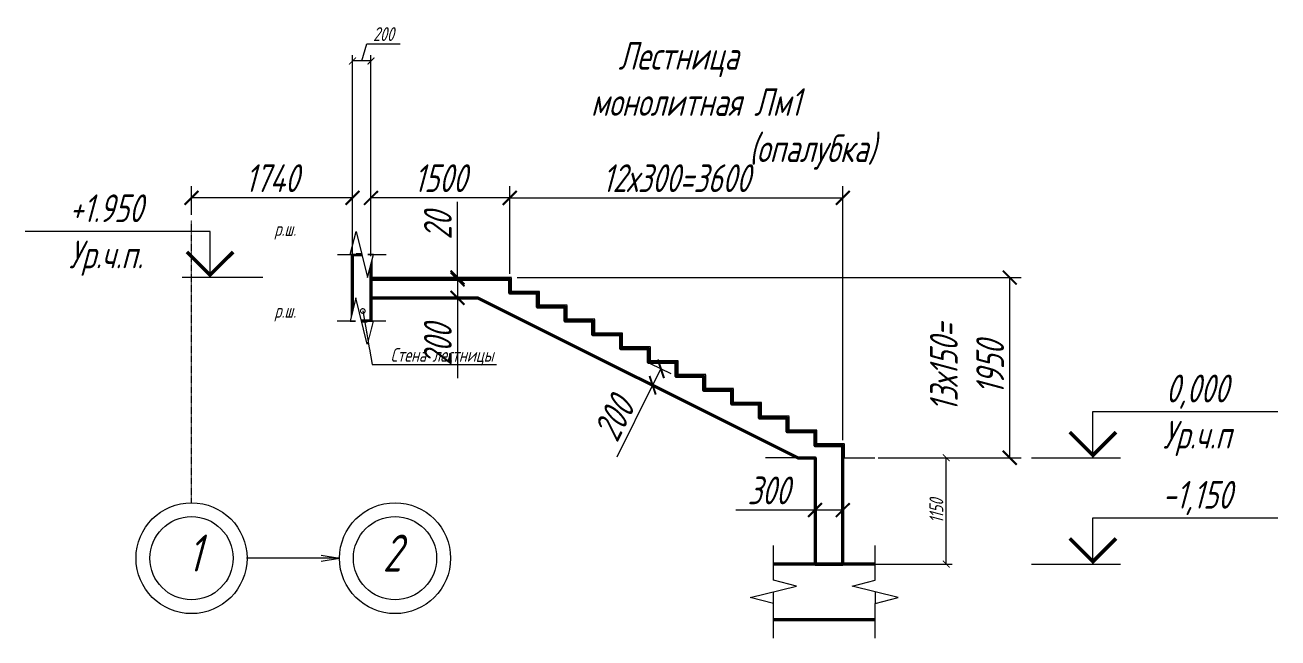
# Model space of a CAD drawing. Header units: millimetres. Extents: x 645 to 249636, y -127504 to 76561.
# Drawn here: x 138591 to 152134, y -46186 to -39555 of the extents above; entities that cross this region are included whole.
import ezdxf
from ezdxf import colors
from ezdxf.entities.mleader import LeaderData, LeaderLine
from ezdxf.enums import TextEntityAlignment as Align
from ezdxf.math import Vec2, Vec3

# ---------------------------------------------------------------- set-up
doc = ezdxf.new("R2010")
doc.units = ezdxf.units.MM
doc.linetypes.add('Штриховая', pattern=[6, 4, -2])
doc.linetypes.add('Штрихпунктирная', pattern=[11, 6, -2, 1, -2])
doc.layers.get('Defpoints').update_dxf_attribs({"color": 8})
for name, color, linetype, lineweight in [('монолит', 5, 'Continuous', 50), ('Обозначение', 94, 'Continuous', 25), ('Обозначения @ 100', 82, 'Continuous', 25), ('Основная', 7, 'Continuous', 60), ('размер', 202, 'Continuous', 15), ('Фундамент', 6, 'Continuous', 60)]:
    doc.layers.add(name, color=color, linetype=linetype, lineweight=lineweight)
doc.styles.get("Standard").update_dxf_attribs({"font": 'simplex.shx', "width": 0.7, "oblique": 15, "height": 3})
doc.dimstyles.new('Default', dxfattribs={"dimtxt": 3, "dimasz": 1.5, "dimexe": 1.25, "dimexo": 0.625, "dimtad": 1, "dimdec": 0, "dimtxsty": 'Standard', "dimblk": 'ARCHTICK', "dimcen": 2.5, "dimadec": 0, "dimazin": 0, "dimtfac": 1, "dimtdec": 0, "dimtmove": 0, "dimatfit": 3, "dimfxl": 1, "dimarcsym": 0})

# ---------------------------------------------------------------- blocks, each defined once
blk = doc.blocks.new('*U24')
at = {"color": 0, "linetype": 'ByBlock', "lineweight": -2}
blk.add_line((-3, 0), (-12.63, 0), dxfattribs=at)
blk.add_lwpolyline([(-9.63, 0), (-9.63, 5), (-29.63, 5)], dxfattribs=at)
at = {"color": 0, "linetype": 'ByBlock', "lineweight": -2, "const_width": 0.4}
blk.add_lwpolyline([(-7.13, 2.78), (-9.63, 0.28), (-12.13, 2.78)], dxfattribs=at)
at = {"color": 0, "linetype": 'ByBlock', "lineweight": -2, "oblique": 15}
for tag, p in [('ОТМЕТКА', (-20.88, 7.5)), ('НТЕКСТ', (-20.88, 2.5))]:
    blk.add_attdef(tag, text='', height=3, dxfattribs=at).set_placement(p, align=Align.MIDDLE_CENTER)
blk = doc.blocks.new('*U545')
at = {"color": 0, "linetype": 'ByBlock', "lineweight": -2}
for points in [[(0, 3), (-3, 3), (-3, 1.25), (0, 1.25)], [(0, -3), (-3, -3), (-3, -1.25), (0, -1.25)]]:
    blk.add_wipeout(points, dxfattribs=at)
blk.add_wipeout([(-3, -1.25), (0, -1.25), (-2.5, -0.62), (2.5, 0.62), (0, 1.25), (-3, 1.25)], dxfattribs=at)
at = {"color": 0, "linetype": 'ByBlock', "lineweight": -2, "ltscale": 100}
for points in [[(0, 1.25), (0, 3), (0, 5)], [(0, -1.25), (-2.5, -0.62), (2.5, 0.62), (0, 1.25)], [(0, -5), (0, -3), (0, -1.25)]]:
    blk.add_lwpolyline(points, dxfattribs=at)
blk = doc.blocks.new('_ArchTick')
at = {"color": 0, "linetype": 'ByBlock', "const_width": 0.15}
blk.add_lwpolyline([(-0.5, -0.5), (0.5, 0.5)], dxfattribs=at)
blk = doc.blocks.new('*D125')
at = {"layer": 'Defpoints', "color": 0, "transparency": 16777216}
for p in [(147780, -44237), (148549, -44237), (147430, -45387)]:
    blk.add_point(p, dxfattribs=at)
at = {"layer": 'Обозначение', "color": 0, "lineweight": -2, "transparency": 16777216}
for p, q in [((147811, -44237), (148611, -44237)), ((148549, -45387), (148549, -44237)), ((147461, -45387), (148611, -45387))]:
    blk.add_line(p, q, dxfattribs=at)
at = {"layer": 'Обозначение', "color": 0, "lineweight": -2, "transparency": 16777216, "xscale": 75, "yscale": 75, "zscale": 75}
for p, rotation in [((148549, -44237), 90), ((148549, -45387), 270)]:
    blk.add_blockref('_ArchTick', p, dxfattribs=dict(at, rotation=rotation))
at = {"layer": 'Обозначение', "color": 0, "transparency": 16777216, "insert": (148442, -44812), "char_height": 150, "attachment_point": 5, "rotation": 90}
blk.add_mtext('1150', dxfattribs=at)
blk = doc.blocks.new('*U25')
at = {"color": 0, "linetype": 'ByBlock', "lineweight": -2}
blk.add_line((3, 0), (11.72, 0), dxfattribs=at)
blk.add_lwpolyline([(8.72, 0), (8.72, 5), (28.72, 5)], dxfattribs=at)
at = {"color": 0, "linetype": 'ByBlock', "lineweight": -2, "const_width": 0.4}
blk.add_lwpolyline([(6.22, 2.78), (8.72, 0.28), (11.22, 2.78)], dxfattribs=at)
at = {"color": 0, "linetype": 'ByBlock', "lineweight": -2, "oblique": 15}
for tag, p in [('ОТМЕТКА', (19.97, 7.5)), ('НТЕКСТ', (19.97, 2.5))]:
    blk.add_attdef(tag, text='', height=3, dxfattribs=at).set_placement(p, align=Align.MIDDLE_CENTER)
blk = doc.blocks.new('_DotSmall')
at = {"color": 0, "linetype": 'ByBlock', "const_width": 0.5}
blk.add_lwpolyline([(-0.0625, 0, 1), (0.0625, 0, 1)], format="xyb", close=True, dxfattribs=at)
blk = doc.blocks.new('*U124')
at = {"color": 0, "linetype": 'ByBlock', "lineweight": -2}
for points in [[(0, 0.64), (-3, 0.64), (-3, 1.25), (0, 1.25)], [(0, -0.64), (-3, -0.64), (-3, -1.25), (0, -1.25)]]:
    blk.add_wipeout(points, dxfattribs=at)
blk.add_wipeout([(-3, -1.25), (0, -1.25), (-2.5, -0.62), (2.5, 0.62), (0, 1.25), (-3, 1.25)], dxfattribs=at)
at = {"color": 0, "linetype": 'ByBlock', "lineweight": -2, "ltscale": 100}
for points in [[(0, 1.25), (0, 0.64), (0, 2.64)], [(0, -1.25), (-2.5, -0.62), (2.5, 0.62), (0, 1.25)], [(0, -2.64), (0, -0.64), (0, -1.25)]]:
    blk.add_lwpolyline(points, dxfattribs=at)
blk = doc.blocks.new('*D532')
at = {"layer": 'Defpoints', "color": 0, "transparency": 16777216}
for p in [(147430, -41425), (143830, -42307), (147430, -44107)]:
    blk.add_point(p, dxfattribs=at)
at = {"layer": 'Обозначение', "color": 0, "lineweight": -2, "transparency": 16777216}
for p, q in [((143830, -42245), (143830, -41300)), ((147430, -44045), (147430, -41300)), ((143830, -41425), (147430, -41425))]:
    blk.add_line(p, q, dxfattribs=at)
at = {"layer": 'Обозначение', "color": 0, "lineweight": -2, "transparency": 16777216, "xscale": 150, "yscale": 150, "zscale": 150, "rotation": 180}
blk.add_blockref('_ArchTick', (143830, -41425), dxfattribs=at)
at = {"layer": 'Обозначение', "color": 0, "lineweight": -2, "transparency": 16777216, "xscale": 150, "yscale": 150, "zscale": 150}
blk.add_blockref('_ArchTick', (147430, -41425), dxfattribs=at)
at = {"layer": 'Обозначение', "color": 0, "transparency": 16777216, "insert": (145630, -41212), "char_height": 300, "attachment_point": 5}
blk.add_mtext('12х300=3600', dxfattribs=at)
blk = doc.blocks.new('*D533')
at = {"layer": 'Defpoints', "color": 0, "transparency": 16777216}
for p in [(143080, -42287), (143080, -42307), (143266, -42287)]:
    blk.add_point(p, dxfattribs=at)
at = {"layer": 'Обозначение', "color": 0, "lineweight": -2, "transparency": 16777216}
for p, q in [((143266, -42287), (143266, -41467)), ((143143, -42287), (143391, -42287)), ((143143, -42307), (143391, -42307)), ((143266, -42307), (143266, -42287)), ((143266, -42307), (143266, -42457))]:
    blk.add_line(p, q, dxfattribs=at)
at = {"layer": 'Обозначение', "color": 0, "lineweight": -2, "transparency": 16777216, "xscale": 150, "yscale": 150, "zscale": 150}
for p, rotation in [((143266, -42287), 270), ((143266, -42307), 90)]:
    blk.add_blockref('_ArchTick', p, dxfattribs=dict(at, rotation=rotation))
at = {"layer": 'Обозначение', "color": 0, "transparency": 16777216, "insert": (143053, -41727), "char_height": 300, "attachment_point": 5, "rotation": 90}
blk.add_mtext('20', dxfattribs=at)
blk = doc.blocks.new('*D534')
at = {"layer": 'Defpoints', "color": 0, "transparency": 16777216}
for p in [(143080, -42307), (143080, -42507), (143266, -42507)]:
    blk.add_point(p, dxfattribs=at)
at = {"layer": 'Обозначение', "color": 0, "lineweight": -2, "transparency": 16777216}
for p, q in [((143143, -42307), (143391, -42307)), ((143266, -42307), (143266, -42507)), ((143143, -42507), (143391, -42507)), ((143266, -42507), (143266, -43377))]:
    blk.add_line(p, q, dxfattribs=at)
at = {"layer": 'Обозначение', "color": 0, "lineweight": -2, "transparency": 16777216, "xscale": 150, "yscale": 150, "zscale": 150}
for p, rotation in [((143266, -42307), 90), ((143266, -42507), 270)]:
    blk.add_blockref('_ArchTick', p, dxfattribs=dict(at, rotation=rotation))
at = {"layer": 'Обозначение', "color": 0, "transparency": 16777216, "insert": (143053, -43017), "char_height": 300, "attachment_point": 5, "rotation": 90}
blk.add_mtext('200', dxfattribs=at)
blk = doc.blocks.new('*D535')
at = {"layer": 'Defpoints', "color": 0, "transparency": 16777216}
for p in [(143850, -42287), (149235, -42287), (147778, -44237)]:
    blk.add_point(p, dxfattribs=at)
at = {"layer": 'Обозначение', "color": 0, "lineweight": -2, "transparency": 16777216}
for p, q in [((143912, -42287), (149360, -42287)), ((149235, -44237), (149235, -42287)), ((147840, -44237), (149360, -44237))]:
    blk.add_line(p, q, dxfattribs=at)
at = {"layer": 'Обозначение', "color": 0, "lineweight": -2, "transparency": 16777216, "xscale": 150, "yscale": 150, "zscale": 150}
for p, rotation in [((149235, -42287), 90), ((149235, -44237), 270)]:
    blk.add_blockref('_ArchTick', p, dxfattribs=dict(at, rotation=rotation))
at = {"layer": 'Обозначение', "color": 0, "transparency": 16777216, "insert": (148773, -43262), "char_height": 300, "attachment_point": 5, "rotation": 90}
blk.add_mtext('13х150=\\P1950', dxfattribs=at)
blk = doc.blocks.new('*D536')
at = {"layer": 'Defpoints', "color": 0, "transparency": 16777216}
for p in [(145375, -43453), (145630, -43357), (145541, -43536)]:
    blk.add_point(p, dxfattribs=at)
at = {"layer": 'Обозначение', "color": 0, "lineweight": -2, "transparency": 16777216}
for p, q in [((145574, -43329), (145352, -43219)), ((145464, -43275), (145375, -43453)), ((145375, -43453), (144986, -44232)), ((145485, -43508), (145263, -43398))]:
    blk.add_line(p, q, dxfattribs=at)
at = {"layer": 'Обозначение', "color": 0, "lineweight": -2, "transparency": 16777216, "xscale": 150, "yscale": 150, "zscale": 150}
for p, rotation in [((145464, -43275), 63.43494882349152), ((145375, -43453), 243.4349488234916)]:
    blk.add_blockref('_ArchTick', p, dxfattribs=dict(at, rotation=rotation))
at = {"layer": 'Обозначение', "color": 0, "transparency": 16777216, "insert": (144957, -43815), "char_height": 300, "attachment_point": 5, "rotation": 63.4349}
blk.add_mtext('200', dxfattribs=at)
blk = doc.blocks.new('*D537')
at = {"layer": 'Defpoints', "color": 0, "transparency": 16777216}
for p in [(147130, -44803), (147130, -44945), (147430, -44945)]:
    blk.add_point(p, dxfattribs=at)
at = {"layer": 'Обозначение', "color": 0, "lineweight": -2, "transparency": 16777216}
for p, q in [((147130, -44882), (147130, -44678)), ((147430, -44882), (147430, -44678)), ((147130, -44803), (146275, -44803)), ((147430, -44803), (147130, -44803))]:
    blk.add_line(p, q, dxfattribs=at)
at = {"layer": 'Обозначение', "color": 0, "lineweight": -2, "transparency": 16777216, "xscale": 150, "yscale": 150, "zscale": 150, "rotation": 180}
blk.add_blockref('_ArchTick', (147130, -44803), dxfattribs=at)
at = {"layer": 'Обозначение', "color": 0, "lineweight": -2, "transparency": 16777216, "xscale": 150, "yscale": 150, "zscale": 150}
blk.add_blockref('_ArchTick', (147430, -44803), dxfattribs=at)
at = {"layer": 'Обозначение', "color": 0, "transparency": 16777216, "insert": (146628, -44590), "char_height": 300, "attachment_point": 5}
blk.add_mtext('300', dxfattribs=at)
blk = doc.blocks.new('*D540')
at = {"layer": 'Defpoints', "color": 0, "transparency": 16777216}
for p in [(142330, -41425), (142330, -42037), (143830, -42307)]:
    blk.add_point(p, dxfattribs=at)
at = {"layer": 'Обозначение', "color": 0, "lineweight": -2, "transparency": 16777216}
for p, q in [((142330, -41975), (142330, -41300)), ((143830, -42245), (143830, -41300)), ((143830, -41425), (142330, -41425))]:
    blk.add_line(p, q, dxfattribs=at)
at = {"layer": 'Обозначение', "color": 0, "lineweight": -2, "transparency": 16777216, "xscale": 150, "yscale": 150, "zscale": 150, "rotation": 180}
blk.add_blockref('_ArchTick', (142330, -41425), dxfattribs=at)
at = {"layer": 'Обозначение', "color": 0, "lineweight": -2, "transparency": 16777216, "xscale": 150, "yscale": 150, "zscale": 150}
blk.add_blockref('_ArchTick', (143830, -41425), dxfattribs=at)
at = {"layer": 'Обозначение', "color": 0, "transparency": 16777216, "insert": (143080, -41212), "char_height": 300, "attachment_point": 5}
blk.add_mtext('1500', dxfattribs=at)
blk = doc.blocks.new('*D1053')
at = {"layer": 'Defpoints', "color": 0, "transparency": 16777216}
for p in [(142130, -39944), (142130, -42087), (142330, -42087)]:
    blk.add_point(p, dxfattribs=at)
at = {"layer": 'Обозначение', "color": 0, "lineweight": -2, "transparency": 16777216}
for p, q in [((142230, -39944), (142285, -39760)), ((142285, -39760), (142645, -39760)), ((142130, -42056), (142130, -39881)), ((142330, -39944), (142130, -39944)), ((142330, -42056), (142330, -39881))]:
    blk.add_line(p, q, dxfattribs=at)
at = {"layer": 'Обозначение', "color": 0, "lineweight": -2, "transparency": 16777216, "xscale": 75, "yscale": 75, "zscale": 75, "rotation": 180}
blk.add_blockref('_ArchTick', (142130, -39944), dxfattribs=at)
at = {"layer": 'Обозначение', "color": 0, "lineweight": -2, "transparency": 16777216, "xscale": 75, "yscale": 75, "zscale": 75}
blk.add_blockref('_ArchTick', (142330, -39944), dxfattribs=at)
at = {"layer": 'Обозначение', "color": 0, "transparency": 16777216, "insert": (142465, -39653), "char_height": 150, "attachment_point": 5}
blk.add_mtext('200', dxfattribs=at)
blk = doc.blocks.new('_Open')
at = {"color": 0, "linetype": 'ByBlock', "lineweight": -2}
for p, q in [((-1, 0.167), (0, 0)), ((-1, -0.167), (0, 0)), ((0, 0), (-1, 0))]:
    blk.add_line(p, q, dxfattribs=at)
blk = doc.blocks.new('*D1055')
at = {"layer": 'Defpoints', "color": 0, "transparency": 16777216}
for p in [(140390, -41425), (140390, -41670), (142130, -41662)]:
    blk.add_point(p, dxfattribs=at)
at = {"layer": 'Обозначение', "color": 0, "lineweight": -2, "transparency": 16777216}
for p, q in [((140390, -41607), (140390, -41300)), ((142130, -41600), (142130, -41300)), ((142130, -41425), (140390, -41425))]:
    blk.add_line(p, q, dxfattribs=at)
at = {"layer": 'Обозначение', "color": 0, "lineweight": -2, "transparency": 16777216, "xscale": 150, "yscale": 150, "zscale": 150, "rotation": 180}
blk.add_blockref('_ArchTick', (140390, -41425), dxfattribs=at)
at = {"layer": 'Обозначение', "color": 0, "lineweight": -2, "transparency": 16777216, "xscale": 150, "yscale": 150, "zscale": 150}
blk.add_blockref('_ArchTick', (142130, -41425), dxfattribs=at)
at = {"layer": 'Обозначение', "color": 0, "transparency": 16777216, "insert": (141260, -41212), "char_height": 300, "attachment_point": 5}
blk.add_mtext('1740', dxfattribs=at)

msp = doc.modelspace()

# ---------------------------------------------------------------- linework, layer by layer
at = {"layer": 'монолит', "ltscale": 5}
for p, q in [((142130.073, -42037.395), (142130.073, -42757.395)), ((142330.073, -42037.395), (142330.073, -42757.395))]:
    msp.add_line(p, q, dxfattribs=at)
at = {"layer": 'Обозначение', "linetype": 'Штрихпунктирная', "ltscale": 0.5}
msp.add_line((140390.073, -44723.383), (140390.073, -41669.68), dxfattribs=at)
at = {"layer": 'Обозначение'}
for points in [[(146942.786, -44237.395), (146595.241, -44237.395)], [(147429.999, -44237.395), (147777.544, -44237.395)], [(146679.999, -45987.395), (146679.999, -45387.395), (147779.999, -45387.395), (147779.999, -45987.395)]]:
    msp.add_lwpolyline(points, dxfattribs=at)
for centre, radius in [((140390.073, -45323.383), 600), ((142590.073, -45323.383), 600), ((140390.073, -45323.383), 450), ((142590.073, -45323.383), 450)]:
    msp.add_circle(centre, radius, dxfattribs=at)
at = {"layer": 'Основная'}
msp.add_lwpolyline([(142130.073, -42037.395), (142330.073, -42037.395), (142330.073, -42757.395), (142130.073, -42757.395)], close=True, dxfattribs=at)
at = {"layer": 'размер', "ltscale": 0.05}
msp.add_line((147429.999, -45387.395), (147129.999, -45387.395), dxfattribs=at)
at = {"layer": 'Фундамент', "ltscale": 0.05}
for p, q in [((147779.999, -45387.395), (146679.999, -45387.395)), ((146679.999, -45987.395), (147779.999, -45987.395))]:
    msp.add_line(p, q, dxfattribs=at)

# ---------------------------------------------------------------- block references
at = {"layer": 'Обозначение'}
ref = msp.add_blockref('*U25', (141462.206, -42287.394), dxfattribs=dict(at, xscale=-100, yscale=100, zscale=100))
ref.add_attrib('ОТМЕТКА', '+1.950', dxfattribs={"layer": '0', "color": 0, "linetype": 'ByBlock', "lineweight": -2, "height": 300, "oblique": 15, "width": 0.7}).set_placement((139465.598, -41537.394), align=Align.MIDDLE_CENTER)
ref.add_attrib('НТЕКСТ', 'Ур.ч.п.', dxfattribs={"layer": '0', "color": 0, "linetype": 'ByBlock', "lineweight": -2, "height": 300, "oblique": 15, "width": 0.7}).set_placement((139465.598, -42037.394), align=Align.MIDDLE_CENTER)
ref = msp.add_blockref('*U24', (149171.097, -44237.395), dxfattribs=dict(at, xscale=-100, yscale=100, zscale=100))
ref.add_attrib('ОТМЕТКА', '0,000', dxfattribs={"layer": '0', "color": 0, "linetype": 'ByBlock', "lineweight": -2, "height": 300, "oblique": 15, "width": 0.7}).set_placement((151259.363, -43487.395), align=Align.MIDDLE_CENTER)
ref.add_attrib('НТЕКСТ', 'Ур.ч.п', dxfattribs={"layer": '0', "color": 0, "linetype": 'ByBlock', "lineweight": -2, "height": 300, "oblique": 15, "width": 0.7}).set_placement((151259.363, -43987.395), align=Align.MIDDLE_CENTER)
ref = msp.add_blockref('*U24', (149171.097, -45387.395), dxfattribs=dict(at, xscale=-100, yscale=100, zscale=100))
ref.add_attrib('ОТМЕТКА', '-1,150', dxfattribs={"layer": '0', "color": 0, "linetype": 'ByBlock', "lineweight": -2, "height": 300, "oblique": 15, "width": 0.7}).set_placement((151259.363, -44637.395), align=Align.MIDDLE_CENTER)

# ---------------------------------------------------------------- texts
at = {"layer": 'Обозначение', "char_height": 150, "attachment_point": 1}
for s, insert, width in [('\\pi296.46434;{\\H2x;Лестница монолитная Лм1\\P\\pi1709.8618;(опалубка)}', (144707.958, -39737.57), 2546.65672), ('р.ш.', (141285.08, -41686.295), 243.6856), ('р.ш.', (141285.08, -42571.992), 243.6856)]:
    msp.add_mtext(s, dxfattribs=dict(at, insert=insert, width=width))
at = {"layer": 'Обозначение', "char_height": 400, "attachment_point": 1}
for s, insert in [('1', (140349.384, -45068.343)), ('2', (142457.904, -45068.343))]:
    msp.add_mtext_dynamic_manual_height_columns(s, width=1353.65837, gutter_width=1500, heights=[0], dxfattribs=dict(at, insert=insert))

# ---------------------------------------------------------------- dimensions: what is measured, and where the dimension line sits
at = {"layer": 'Обозначение'}
for base, p1, p2, angle, text, picture, middle in [((147429.999, -41424.696), (143829.999, -42307.395), (147429.999, -44107.395), 360, '12х300=<>', '*D532', (145629.999, -41212.196)), ((149235.262, -42287.395), (147777.544, -44237.395), (143849.999, -42287.395), 90, '13х150=\\P<>', '*D535', (148772.762, -43262.395))]:
    dim = msp.add_linear_dim(base=base, p1=p1, p2=p2, angle=angle, text=text, dimstyle='Default', dxfattribs=at)
    dim.commit()
    dim.dimension.update_dxf_attribs({"geometry": picture, "text_midpoint": middle})
for base, p2, picture, middle in [((143265.67, -42287.395), (143080.036, -42287.395), '*D533', (143053.17, -41727.359)), ((143265.67, -42507.395), (143080.036, -42507.395), '*D534', (143053.17, -43017.432))]:
    dim = msp.add_linear_dim(base=base, p1=(143080.036, -42307.395), p2=p2, angle=90, dimstyle='Default', dxfattribs=at)
    dim.commit()
    dim.dimension.update_dxf_attribs({"geometry": picture, "text_midpoint": middle})
dim = msp.add_aligned_dim(p1=(145629.999, -43357.395), p2=(145540.557, -43536.281), distance=-185.283, dimstyle='Default', dxfattribs=at)
dim.commit()
dim.dimension.update_dxf_attribs({"geometry": '*D536', "text_midpoint": (144956.673, -43814.577)})
dim = msp.add_linear_dim(base=(147129.999, -44802.917), p1=(147429.999, -44944.754), p2=(147129.999, -44944.754), dimstyle='Default', dxfattribs=at)
dim.commit()
dim.dimension.update_dxf_attribs({"geometry": '*D537', "text_midpoint": (146627.618, -44590.417)})

# ---------------------------------------------------------------- leaders
ml = msp.add_multileader_mtext('Standard', dxfattribs=at)
ml.set_content('', color=256)
ml.set_leader_properties()
ml.set_arrow_properties(name='OPEN')
ml.build(insert=Vec2(0, 0))
ml.multileader.update_dxf_attribs({"text_left_attachment_type": 6, "text_right_attachment_type": 6, "dogleg_length": 2, "arrow_head_size": 200, "scale": 100})
ctx = ml.context
ctx.base_point, ctx.scale, ctx.char_height, ctx.arrow_head_size, ctx.landing_gap_size, ctx.plane_origin = Vec3(140783.859, -45323.383), 100, 300, 200, 200, Vec3(141990.073, -45323.383)
ctx.left_attachment, ctx.right_attachment, ctx.text_align_type = 6, 6, 2
notes = []
notes.append((ctx, [(0, (1, 1, 0), (141326.707, -45323.383), (-1, 0), 142.848, [(0, [(141990.073, -45323.383)], 0, [])])]))
ctx.mtext.insert, ctx.mtext.alignment, ctx.mtext.flow_direction = Vec3(140983.859, -45023.383), 3, 5
for ctx, leaders in notes:
    for number, flags, end, landing, length, lines in leaders:
        leader = LeaderData()
        leader.index, (leader.has_last_leader_line, leader.has_dogleg_vector, leader.attachment_direction) = number, flags
        leader.last_leader_point, leader.dogleg_vector, leader.dogleg_length = Vec3(end), Vec3(landing), length
        for number, points, colour, breaks in lines:
            line = LeaderLine()
            line.index, line.vertices, line.color, line.breaks = number, Vec3.list(points), colors.encode_raw_color(colour), breaks
            leader.lines.append(line)
        ctx.leaders.append(leader)

# ---------------------------------------------------------------- next in the draw order: block references
at = {"layer": 'Обозначения @ 100', "ltscale": 100, "yscale": 100, "zscale": 100}
for p, xscale in [((146679.999, -45686.907), 100), ((147779.999, -45686.907), -100)]:
    msp.add_blockref('*U545', p, dxfattribs=dict(at, xscale=xscale))

# ---------------------------------------------------------------- next in the draw order: linework, layer by layer
at = {"layer": 'Основная', "color": 4}
msp.add_lwpolyline([(147129.999, -45387.395), (147429.999, -45387.395), (147429.999, -44257.395), (147429.999, -44107.395), (147129.999, -44107.395), (147129.999, -43957.395), (146829.999, -43957.395), (146829.999, -43807.395), (146529.999, -43807.395), (146529.999, -43657.395), (146229.999, -43657.395), (146229.999, -43507.395), (145929.999, -43507.395), (145929.999, -43357.395), (145629.999, -43357.395), (145629.999, -43207.395), (145329.999, -43207.395), (145329.999, -43057.395), (145029.999, -43057.395), (145029.999, -42907.395), (144729.999, -42907.395), (144729.999, -42757.395), (144429.999, -42757.395), (144429.999, -42607.395), (144129.999, -42607.395), (144129.999, -42457.395), (143829.999, -42457.395), (143829.999, -42307.395), (142330.073, -42307.395), (142330.073, -42507.395), (143482.786, -42507.395), (146942.786, -44237.395), (147129.999, -44237.395)], close=True, dxfattribs=at)

# ---------------------------------------------------------------- next in the draw order: dimensions: what is measured, and where the dimension line sits
at = {"layer": 'Обозначение'}
dim = msp.add_linear_dim(base=(148548.655, -44237.395), p1=(147429.999, -45387.395), p2=(147779.999, -44237.395), angle=90, dimstyle='Default', dxfattribs=at)
dim.commit()
dim.dimension.update_dxf_attribs({"geometry": '*D125', "text_midpoint": (148442.405, -44812.395)})

# ---------------------------------------------------------------- next in the draw order: block references
at = {"layer": 'Обозначения @ 100', "ltscale": 100, "xscale": 100, "yscale": 100, "zscale": 100}
for p, rotation in [((142231.751, -42037.395), 270), ((142228.394, -42757.395), 90.00000000000001)]:
    msp.add_blockref('*U124', p, dxfattribs=dict(at, rotation=rotation))

# ---------------------------------------------------------------- next in the draw order: linework, layer by layer
at = {"layer": 'Обозначение', "color": 4, "linetype": 'Штриховая'}
msp.add_lwpolyline([(147449.999, -44237.395), (147449.999, -44087.395), (147149.999, -44087.395), (147149.999, -43937.395), (146849.999, -43937.395), (146849.999, -43787.395), (146549.999, -43787.395), (146549.999, -43637.395), (146249.999, -43637.395), (146249.999, -43487.395), (145949.999, -43487.395), (145949.999, -43337.395), (145649.999, -43337.395), (145649.999, -43187.395), (145349.999, -43187.395), (145349.999, -43037.395), (145049.999, -43037.395), (145049.999, -42887.395), (144749.999, -42887.395), (144749.999, -42737.395), (144449.999, -42737.395), (144449.999, -42587.395), (144149.999, -42587.395), (144149.999, -42437.395), (143849.999, -42437.395), (143849.999, -42287.395), (142330.073, -42287.395)], dxfattribs=at)

# ---------------------------------------------------------------- next in the draw order: dimensions: what is measured, and where the dimension line sits
at = {"layer": 'Обозначение'}
dim = msp.add_linear_dim(base=(142130.073, -39943.979), p1=(142330.073, -42087.395), p2=(142130.073, -42087.395), dimstyle='Default', override={"dimtmove": 1}, dxfattribs=at)
dim.commit()
dim.dimension.update_dxf_attribs({"geometry": '*D1053', "text_midpoint": (142316.635, -39653.354)})
dim = msp.add_linear_dim(base=(140390.073, -41424.696), p1=(142130.073, -41662.296), p2=(140390.073, -41669.68), dimstyle='Default', dxfattribs=at)
dim.commit()
dim.dimension.update_dxf_attribs({"geometry": '*D1055', "text_midpoint": (141260.073, -41424.696), "dimtype": 160})
dim = msp.add_linear_dim(base=(142330.073, -41424.696), p1=(143829.999, -42307.395), p2=(142330.073, -42037.395), dimstyle='Default', dxfattribs=at)
dim.commit()
dim.dimension.update_dxf_attribs({"geometry": '*D540', "text_midpoint": (143080.036, -41212.196)})

# ---------------------------------------------------------------- next in the draw order: leaders
ml = msp.add_multileader_mtext('Standard', dxfattribs=at)
ml.set_content('Стена лестницы', color=256)
ml.set_leader_properties()
ml.set_arrow_properties(name='DOTSMALL')
ml.build(insert=Vec2(0, 0))
ml.multileader.update_dxf_attribs({"text_left_attachment_type": 6, "text_right_attachment_type": 6, "dogleg_length": 2, "arrow_head_size": 100, "scale": 50})
ctx = ml.context
ctx.base_point, ctx.scale, ctx.char_height, ctx.arrow_head_size, ctx.landing_gap_size, ctx.plane_origin = Vec3(142441.903, -43228.807), 50, 150, 100, 100, Vec3(142241.617, -42648.644)
ctx.left_attachment, ctx.right_attachment = 6, 6
notes = []
notes.append((ctx, [(1, (1, 1, 0), (142341.903, -43228.807), (1, 0), 100, [(0, [(142241.617, -42648.644)], 0, [])])]))
ctx.mtext.insert, ctx.mtext.flow_direction = Vec3(142541.903, -43048.807), 5
for ctx, leaders in notes:
    for number, flags, end, landing, length, lines in leaders:
        leader = LeaderData()
        leader.index, (leader.has_last_leader_line, leader.has_dogleg_vector, leader.attachment_direction) = number, flags
        leader.last_leader_point, leader.dogleg_vector, leader.dogleg_length = Vec3(end), Vec3(landing), length
        for number, points, colour, breaks in lines:
            line = LeaderLine()
            line.index, line.vertices, line.color, line.breaks = number, Vec3.list(points), colors.encode_raw_color(colour), breaks
            leader.lines.append(line)
        ctx.leaders.append(leader)

doc.saveas('drawing.dxf')
